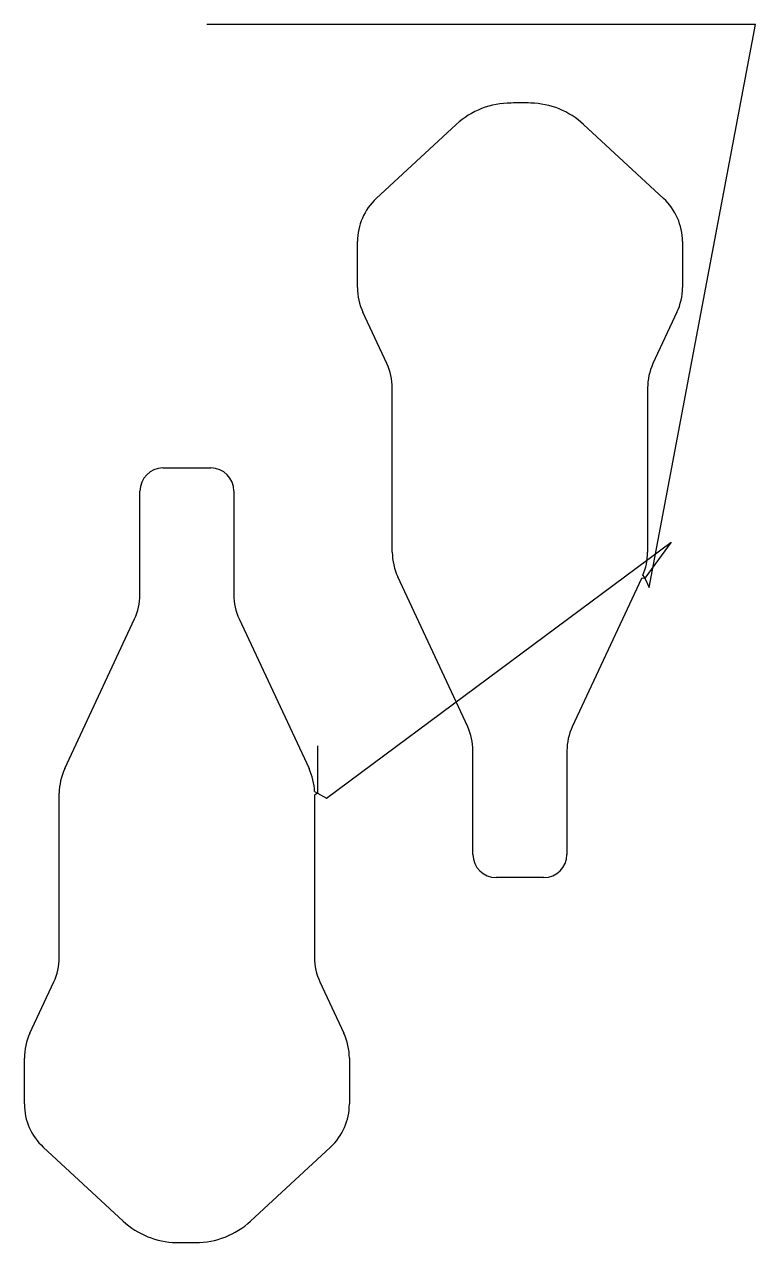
# Model space of a CAD drawing. Header units: metres. Extents: x 127 to 762, y 381 to 1439.
import ezdxf

# ---------------------------------------------------------------- set-up
doc = ezdxf.new("R2010")
doc.units = ezdxf.units.M

msp = doc.modelspace()

# ---------------------------------------------------------------- linework, layer by layer
at = {"layer": 'TOOL_0'}
for p, q in [((286.498, 1439.183), (285.498, 1439.183)), ((760.709, 1439.183), (286.498, 1439.183)), ((669.236, 950.22), (761.709, 1439.183)), ((761.709, 1439.183), (760.709, 1439.183)), ((760.709, 1439.183), (761.709, 1439.183)), ((761.709, 1439.183), (760.709, 1439.183)), ((432.578, 1288.004), (501.979, 1352.27)), ((612.479, 1352.27), (681.88, 1288.004)), ((416.23, 1210.745), (416.23, 1250.584)), ((698.228, 1250.584), (698.228, 1210.744)), ((441.795, 1144.613), (421.008, 1189.191)), ((693.45, 1189.19), (672.663, 1144.612)), ((446.48, 980.86), (446.48, 1123.482)), ((667.978, 1123.481), (667.978, 980.859)), ((247.485, 1054.023), (288.985, 1054.023)), ((227.485, 943.857), (227.485, 1034.023)), ((308.985, 1034.023), (308.985, 943.858)), ((389.51, 767.454), (688.326, 989.581)), ((688.326, 989.581), (665.579, 958.336)), ((511.866, 829.389), (451.235, 959.412)), ((662.591, 958.053), (602.594, 829.389)), ((665.579, 958.336), (662.591, 958.053)), ((663.837, 960.78), (665.578, 958.335)), ((665.578, 958.335), (669.236, 950.22)), ((162.24, 793.02), (222.871, 923.043)), ((313.599, 923.044), (374.23, 793.021)), ((381.575, 812.686), (381.575, 771.592)), ((516.48, 718.41), (516.48, 808.575)), ((597.98, 808.575), (597.98, 718.41)), ((378.963, 773.073), (381.574, 771.593)), ((157.485, 628.95), (157.485, 771.572)), ((381.575, 771.592), (378.986, 770.073)), ((378.986, 770.073), (378.986, 628.951)), ((381.574, 771.593), (389.51, 767.454)), ((577.98, 698.41), (536.48, 698.41)), ((132.013, 563.241), (152.8, 607.819)), ((383.67, 607.82), (404.457, 563.242)), ((127.235, 501.848), (127.235, 541.687)), ((409.235, 541.688), (409.235, 501.848)), ((212.984, 400.162), (143.583, 464.428)), ((392.886, 464.428), (323.485, 400.162))]:
    msp.add_line(p, q, dxfattribs=at)
for centre, radius, start, end in [((549.54, 1300.909), 70, 90, 132.800116), ((557.229, 642.158), 728.792, 89.267029, 90.604501), ((564.89, 1300.841), 70.069, 47.220865, 88.640841), ((467.23, 1250.584), 51, 132.800577, 180), ((647.228, 1250.584), 51, 0, 47.199423), ((467.23, 1210.745), 51, 180, 205.000333), ((647.228, 1210.744), 51, 334.999667, 0), ((396.48, 1123.482), 50, 0, 25.000279), ((717.978, 1123.481), 50, 154.999721, 180), ((247.485, 1034.023), 20, 90, 180), ((288.985, 1034.023), 20, 0, 90), ((497.23, 980.86), 50.75, 180, 205.000183), ((617.228, 980.859), 50.75, 336.693785, 0), ((178.235, 943.857), 49.25, 335.000115, 0), ((358.235, 943.858), 49.25, 180, 204.999885), ((467.23, 808.575), 49.25, 0, 24.999885), ((647.23, 808.575), 49.25, 155.000115, 180), ((208.235, 771.572), 50.75, 154.999817, 180), ((328.235, 771.573), 50.75, 1.693712, 25.000183), ((536.48, 718.41), 20, 180, 270), ((577.98, 718.41), 20, 270, 0), ((107.485, 628.95), 50, 334.999721, 0), ((428.986, 628.951), 50, 180, 204.999795), ((178.235, 541.687), 51, 154.999667, 180), ((358.235, 541.688), 51, 0, 25.000333), ((178.235, 501.848), 51, 180, 227.199423), ((358.235, 501.848), 51, 312.799753, 0), ((260.573, 451.591), 70.069, 227.220865, 268.635119), ((275.924, 451.523), 70, 269.999181, 312.800116), ((268.235, 1110.274), 728.792, 269.2664, 270.604423)]:
    msp.add_arc(centre, radius, start, end, dxfattribs=at)

doc.saveas('drawing.dxf')
